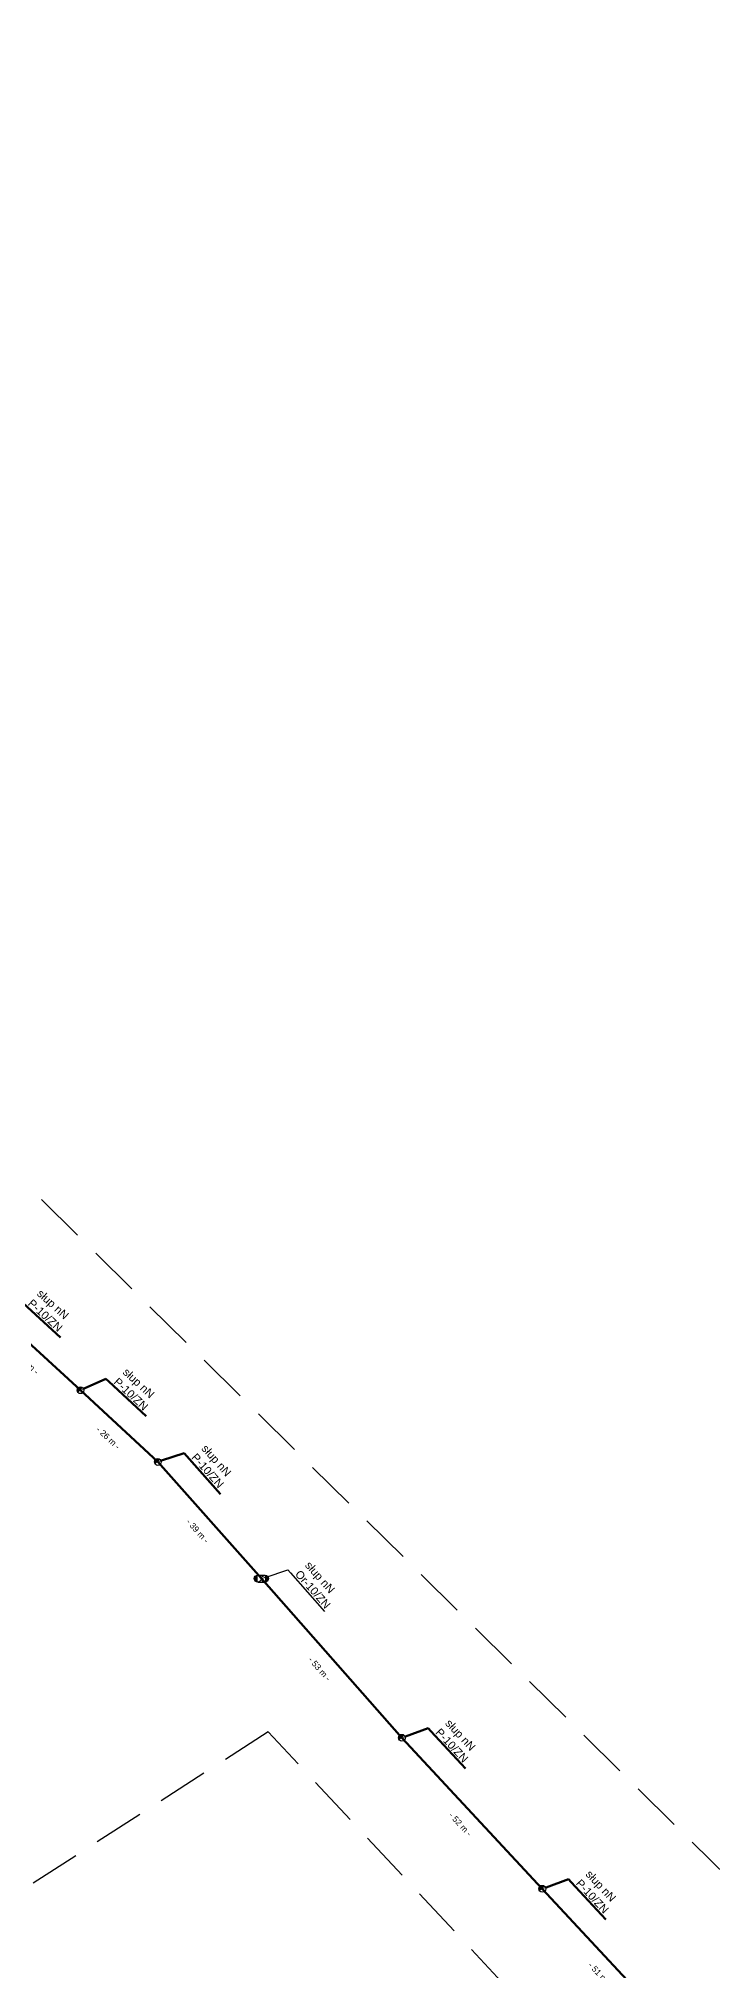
# Model space of a CAD drawing. Header units: millimetres. Extents: x 7530258 to 7533485, y 5764674 to 5768549.
# Drawn here: x 7531681.9 to 7531850.3, y 5766856.3 to 5767339.1 of the extents above; entities that cross this region are included whole.
import ezdxf
from ezdxf import colors
from ezdxf.entities.mleader import LeaderData, LeaderLine
from ezdxf.math import Vec2, Vec3

# ---------------------------------------------------------------- set-up
doc = ezdxf.new("R2010")
doc.units = ezdxf.units.MM
doc.linetypes.add('DASHED', pattern=[19.05, 12.7, -6.35])
doc.layers.add('!TELE', color=3, linetype='Continuous', lineweight=50)
doc.layers.add('!wymiary', color=7, linetype='Continuous', lineweight=25)
for name, color, linetype in [('!trafo', 6, 'DASHED'), ('_MM opisy', 7, 'Continuous'), ('_MM slupy', 5, 'Continuous')]:
    doc.layers.add(name, color=color, linetype=linetype)
doc.styles.get("Standard").update_dxf_attribs({"font": 'ARIAL.TTF'})
doc.dimstyles.new('opis linie', dxfattribs={"dimtxt": 1.5, "dimasz": 0.18, "dimexe": 0.18, "dimexo": 0.0625, "dimgap": 2.5, "dimtad": 4, "dimdec": 0, "dimzin": 0, "dimdsep": 46, "dimtxsty": 'Standard', "dimcen": 0.09, "dimse1": 1, "dimse2": 1, "dimsd1": 1, "dimsd2": 1, "dimclrt": 256, "dimadec": 0, "dimazin": 0, "dimtfac": 1, "dimtdec": 0, "dimtofl": 0, "dimtmove": 0, "dimatfit": 3, "dimfxl": 1, "dimtfill": 1, "dimtolj": 1, "dimtzin": 0, "dimarcsym": 0})

# ---------------------------------------------------------------- blocks, each defined once
blk = doc.blocks.new('ZN')
at = {"layer": '_MM slupy', "transparency": 33554687}
h = blk.add_hatch(color=256, dxfattribs=at)
h.dxf.hatch_style = 1
h.paths.add_polyline_path([(0, -0.86), (0, 0.86, 1)])
at = {"layer": '_MM slupy'}
blk.add_circle((0, 0), 0.857, dxfattribs=at)
blk = doc.blocks.new('R')
at = {"layer": '_MM slupy', "transparency": 33554687}
h = blk.add_hatch(color=256, dxfattribs=at)
h.dxf.hatch_style = 1
h.paths.add_polyline_path([(-0.93, -0.86), (-0.93, 0.86, 1)])
h = blk.add_hatch(color=256, dxfattribs=at)
h.dxf.hatch_style = 1
h.paths.add_polyline_path([(0.93, 0.86), (0.93, -0.86, 1)])
at = {"layer": '_MM slupy'}
for points in [[(-0.93, 0.86), (0.93, 0.86)], [(-0.93, -0.86), (0.93, -0.86)]]:
    blk.add_lwpolyline(points, dxfattribs=at)
for centre in [(-0.93, 0), (0.93, 0)]:
    blk.add_circle(centre, 0.857, dxfattribs=at)
blk = doc.blocks.new('*D479')
at = {"layer": '!wymiary', "insert": (7531678.91, 5767008.11), "char_height": 1.5, "attachment_point": 5, "rotation": 317.5988, "bg_fill": 3, "box_fill_scale": 1.1, "bg_fill_color": 9, "bg_fill_true_color": 13158600, "bg_fill_transparency": 0}
blk.add_mtext('\\A1;- 29 m -', dxfattribs=at)
blk = doc.blocks.new('*D480')
at = {"layer": '!wymiary', "insert": (7531699.26, 5766989.39), "char_height": 1.5, "attachment_point": 5, "rotation": 317.1677, "bg_fill": 3, "box_fill_scale": 1.1, "bg_fill_color": 9, "bg_fill_true_color": 13158600, "bg_fill_transparency": 0}
blk.add_mtext('\\A1;- 26 m -', dxfattribs=at)
blk = doc.blocks.new('*D481')
at = {"layer": '!wymiary', "insert": (7531721.6, 5766966.13), "char_height": 1.5, "attachment_point": 5, "rotation": 311.6006, "bg_fill": 3, "box_fill_scale": 1.1, "bg_fill_color": 9, "bg_fill_true_color": 13158600, "bg_fill_transparency": 0}
blk.add_mtext('\\A1;- 39 m -', dxfattribs=at)
blk = doc.blocks.new('*D482')
at = {"layer": '!wymiary', "insert": (7531752.09, 5766931.67), "char_height": 1.5, "attachment_point": 5, "rotation": 311.4318, "bg_fill": 3, "box_fill_scale": 1.1, "bg_fill_color": 9, "bg_fill_true_color": 13158600, "bg_fill_transparency": 0}
blk.add_mtext('\\A1;- 53 m -', dxfattribs=at)
blk = doc.blocks.new('*D483')
at = {"layer": '!wymiary', "insert": (7531787.27, 5766892.84), "char_height": 1.5, "attachment_point": 5, "rotation": 312.9319, "bg_fill": 3, "box_fill_scale": 1.1, "bg_fill_color": 9, "bg_fill_true_color": 13158600, "bg_fill_transparency": 0}
blk.add_mtext('\\A1;- 52 m -', dxfattribs=at)
blk = doc.blocks.new('*D484')
at = {"layer": '!wymiary', "insert": (7531822.11, 5766855.39), "char_height": 1.5, "attachment_point": 5, "rotation": 312.9271, "bg_fill": 3, "box_fill_scale": 1.1, "bg_fill_color": 9, "bg_fill_true_color": 13158600, "bg_fill_transparency": 0}
blk.add_mtext('\\A1;- 51 m -', dxfattribs=at)
blk = doc.blocks.new('q')
at = {"layer": '_MM slupy'}
blk.add_blockref('ZN', (0, 0), dxfattribs=at)
at = {"layer": '_MM opisy'}
ml = blk.add_multileader_mtext('Standard', dxfattribs=at)
ml.set_content('\\pxql;słup nN\\PP-10/ZN', color=256)
ml.set_leader_properties()
ml.build(insert=Vec2(0, 0))
ml.multileader.update_dxf_attribs({"has_text_frame": 1, "text_left_attachment_type": 5, "text_right_attachment_type": 5, "dogleg_length": 1, "arrow_head_size": 1})
ctx = ml.context
ctx.base_point, ctx.char_height, ctx.arrow_head_size, ctx.landing_gap_size, ctx.plane_origin = Vec3(3.71, 6.41), 2, 1, 1, Vec3(1.72, -1.42)
ctx.left_attachment, ctx.right_attachment = 5, 5
notes = []
notes.append((ctx, [(0, (1, 1, 0), (2.71, 6.41), (1, 0), 1, [(0, [(0, 0), (2.71, 6.41)], 0, [])])]))
ctx.mtext.insert, ctx.mtext.flow_direction = Vec3(4.71, 12.21), 5
ctx.mtext.has_bg_fill, ctx.mtext.bg_color, ctx.mtext.bg_scale_factor, ctx.mtext.bg_transparency, ctx.mtext.use_window_bg_color = 1, -1023410175, 1, 0, 1
for ctx, leaders in notes:
    for number, flags, end, landing, length, lines in leaders:
        leader = LeaderData()
        leader.index, (leader.has_last_leader_line, leader.has_dogleg_vector, leader.attachment_direction) = number, flags
        leader.last_leader_point, leader.dogleg_vector, leader.dogleg_length = Vec3(end), Vec3(landing), length
        for number, points, colour, breaks in lines:
            line = LeaderLine()
            line.index, line.vertices, line.color, line.breaks = number, Vec3.list(points), colors.encode_raw_color(colour), breaks
            leader.lines.append(line)
        ctx.leaders.append(leader)

msp = doc.modelspace()

# ---------------------------------------------------------------- linework, layer by layer
at = {"layer": '!TELE'}
msp.add_lwpolyline([(7531326.49, 5767339.07), (7531361.4, 5767309.33), (7531396.98, 5767279.58), (7531433.1, 5767248.34), (7531471.18, 5767216.88), (7531499.44, 5767193.57), (7531519.29, 5767172.62), (7531538.68, 5767151.48), (7531562.84, 5767126.27), (7531580.2, 5767107.47), (7531593.81, 5767093.73), (7531612.56, 5767074.62), (7531625.01, 5767062.99), (7531651.14, 5767039.08), (7531670.91, 5767020.86), (7531692.33, 5767001.3), (7531711.66, 5766983.38), (7531737.55, 5766954.22), (7531772.66, 5766914.44), (7531807.76, 5766876.71), (7531842.34, 5766839.53)], dxfattribs=at)
at = {"layer": '!trafo', "color": 3}
msp.add_lwpolyline([(7531359.21, 5767270.36), (7531391.93, 5767309.53), (7531493.91, 5767217.45), (7531573.04, 5767288.36), (7531596.07, 5767257.51), (7531518.35, 5767199.62), (7531614.79, 5767115.86), (7532146.11, 5766591.33), (7532084.98, 5766546.12), (7531739.21, 5766915.92), (7531658.18, 5766863.73), (7531441.45, 5767075.49), (7531495.29, 5767169.21), (7531403.55, 5767094.13), (7531379.71, 5767119.17), (7531426.38, 5767230.11), (7531359.21, 5767270.36)], dxfattribs=at)

# ---------------------------------------------------------------- next in the draw order: block references
at = {"layer": '!TELE'}
for p, rotation in [((7531670.91, 5767020.86), 317.5987569429941), ((7531772.66, 5766914.44), 312.9318625517365), ((7531807.76, 5766876.71), 312.9271011926714)]:
    msp.add_blockref('q', p, dxfattribs=dict(at, rotation=rotation))

# ---------------------------------------------------------------- next in the draw order: leaders
at = {"layer": '_MM opisy'}
ml = msp.add_multileader_mtext('Standard', dxfattribs=at)
ml.set_content('\\pxql;słup nN\\POr-10/ZN', color=256)
ml.set_leader_properties()
ml.build(insert=Vec2(0, 0))
ml.multileader.update_dxf_attribs({"has_text_frame": 1, "text_left_attachment_type": 5, "text_right_attachment_type": 5, "dogleg_length": 1, "arrow_head_size": 1})
ctx = ml.context
ctx.base_point, ctx.char_height, ctx.arrow_head_size, ctx.landing_gap_size, ctx.plane_origin, ctx.plane_x_axis, ctx.plane_y_axis = Vec3(7531744.81, 5766955.68), 2, 1, 1, Vec3(7531737.62, 5766951.99), Vec3(0.661728, -0.749744), Vec3(0.749744, 0.661728)
ctx.left_attachment, ctx.right_attachment = 5, 5
notes = []
notes.append((ctx, [(0, (1, 1, 0), (7531744.15, 5766956.43), (0.661728, -0.749744), 1, [(0, [(7531737.55, 5766954.22), (7531744.15, 5766956.43)], 0, [])])]))
ctx.mtext.insert, ctx.mtext.text_direction, ctx.mtext.flow_direction = Vec3(7531749.82, 5766958.77), Vec3(0.661728, -0.749744), 5
ctx.mtext.has_bg_fill, ctx.mtext.bg_color, ctx.mtext.bg_scale_factor, ctx.mtext.bg_transparency, ctx.mtext.use_window_bg_color = 1, -1023410175, 1, 0, 1
for ctx, leaders in notes:
    for number, flags, end, landing, length, lines in leaders:
        leader = LeaderData()
        leader.index, (leader.has_last_leader_line, leader.has_dogleg_vector, leader.attachment_direction) = number, flags
        leader.last_leader_point, leader.dogleg_vector, leader.dogleg_length = Vec3(end), Vec3(landing), length
        for number, points, colour, breaks in lines:
            line = LeaderLine()
            line.index, line.vertices, line.color, line.breaks = number, Vec3.list(points), colors.encode_raw_color(colour), breaks
            leader.lines.append(line)
        ctx.leaders.append(leader)

# ---------------------------------------------------------------- next in the draw order: block references
at = {"layer": '!TELE', "rotation": 317.1677449222682}
msp.add_blockref('q', (7531692.33, 5767001.3), dxfattribs=at)
at = {"layer": '!TELE'}
msp.add_blockref('R', (7531737.55, 5766954.22), dxfattribs=at)

# ---------------------------------------------------------------- next in the draw order: block references
at = {"layer": '!TELE', "rotation": 311.6005939004069}
msp.add_blockref('q', (7531711.66, 5766983.38), dxfattribs=at)

# ---------------------------------------------------------------- next in the draw order: dimensions: what is measured, and where the dimension line sits
at = {"layer": '!wymiary'}
dim = msp.add_aligned_dim(p1=(7531670.91, 5767020.86), p2=(7531692.33, 5767001.3), distance=-0.75, dimstyle='opis linie', override={"dimpost": '- <> m -'}, dxfattribs=at)
dim.commit()
dim.dimension.update_dxf_attribs({"geometry": '*D479', "text_midpoint": (7531678.91, 5767008.11)})

# ---------------------------------------------------------------- next in the draw order: dimensions: what is measured, and where the dimension line sits
dim = msp.add_aligned_dim(p1=(7531692.33, 5767001.3), p2=(7531711.66, 5766983.38), distance=-0.75, dimstyle='opis linie', override={"dimpost": '- <> m -'}, dxfattribs=at)
dim.commit()
dim.dimension.update_dxf_attribs({"geometry": '*D480', "text_midpoint": (7531699.26, 5766989.39)})

# ---------------------------------------------------------------- next in the draw order: dimensions: what is measured, and where the dimension line sits
dim = msp.add_aligned_dim(p1=(7531711.66, 5766983.38), p2=(7531737.55, 5766954.22), distance=-0.75, dimstyle='opis linie', override={"dimpost": '- <> m -'}, dxfattribs=at)
dim.commit()
dim.dimension.update_dxf_attribs({"geometry": '*D481', "text_midpoint": (7531721.6, 5766966.13)})

# ---------------------------------------------------------------- next in the draw order: dimensions: what is measured, and where the dimension line sits
dim = msp.add_aligned_dim(p1=(7531737.55, 5766954.22), p2=(7531772.66, 5766914.44), distance=-0.75, dimstyle='opis linie', override={"dimpost": '- <> m -'}, dxfattribs=at)
dim.commit()
dim.dimension.update_dxf_attribs({"geometry": '*D482', "text_midpoint": (7531752.09, 5766931.67)})

# ---------------------------------------------------------------- next in the draw order: dimensions: what is measured, and where the dimension line sits
dim = msp.add_aligned_dim(p1=(7531772.66, 5766914.44), p2=(7531807.76, 5766876.71), distance=-0.75, dimstyle='opis linie', override={"dimpost": '- <> m -'}, dxfattribs=at)
dim.commit()
dim.dimension.update_dxf_attribs({"geometry": '*D483', "text_midpoint": (7531787.27, 5766892.84)})

# ---------------------------------------------------------------- next in the draw order: dimensions: what is measured, and where the dimension line sits
dim = msp.add_aligned_dim(p1=(7531807.76, 5766876.71), p2=(7531842.34, 5766839.53), distance=-0.75, dimstyle='opis linie', override={"dimpost": '- <> m -'}, dxfattribs=at)
dim.commit()
dim.dimension.update_dxf_attribs({"geometry": '*D484', "text_midpoint": (7531822.11, 5766855.39)})

doc.saveas('drawing.dxf')
